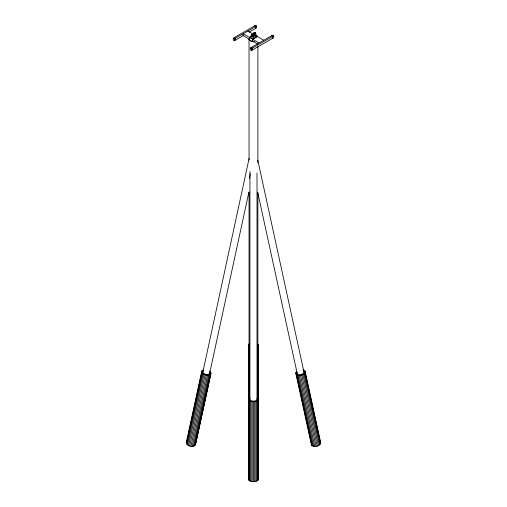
<?xml version="1.0" encoding="UTF-8"?>
<svg xmlns="http://www.w3.org/2000/svg" width="507" height="507" viewBox="0 0 507 507"><rect width="100%" height="100%" fill="white"/><g stroke="black" fill="none" stroke-linecap="round" stroke-linejoin="round"><path stroke-width="0.76" d="M249.64 178.318L250.211 173.762M258.133 480.142L258.107 344.297L258.133 480.142C255.68 482.233 251.257 482.233 248.798 480.142L248.658 345.172L249.305 343.48M258.107 346.053L258.272 345.172M258.107 408.274L258.107 406.519M302.913 369.73L305.119 371.118L320.766 442.871C319.847 446.464 313.801 447.795 311.431 444.95L295.784 373.203L296.418 371.701M311.431 443.498L311.431 444.95M209.645 370.909L211.013 373.07L195.613 444.183C194.238 448.03 187.039 446.502 186.234 442.826L201.792 371.023L202.996 369.952M186.392 443.568L202.255 370.421M186.861 444.303L202.255 373.19L201.792 371.023M202.889 371.897L249.127 158.33M187.603 444.988L202.996 373.874L202.255 373.19M188.572 445.571L203.972 374.458L202.996 373.874M189.707 446.014L205.107 374.901L203.972 374.458M190.924 446.287L206.324 375.174L209.645 374.831L211.013 373.07M192.147 446.369L207.54 375.256M193.281 446.249L208.675 375.136M209.752 372.886L248.924 191.963M194.251 445.945L209.645 374.831M194.992 445.476L210.386 374.362M195.962 441.122L196.627 438.029M196.963 436.483L197.635 433.39M198.471 429.53L199.137 426.438M199.473 424.891L201.647 414.84M201.982 413.294L204.828 400.156M195.455 444.873L210.855 373.76M251.428 34.52C251.732 36.06 254.178 34.07 251.985 34.197C249.463 35.008 253.113 37.898 252.746 35.756M253.817 33.018C253.956 34.742 257.138 32.822 254.742 32.613C251.295 33.627 256.732 37.347 255.699 33.164M186.234 442.826L186.861 441.534M295.784 373.203C297.102 377.297 305.696 375.402 305.119 371.118M250.052 398.166L248.798 399.079L248.798 400.137C251.257 402.235 255.68 402.235 258.133 400.137L258.133 399.079L256.878 398.166M249.533 37.461L249.533 39.337L243.151 35.648L234.392 40.699L233.277 40.059L233.277 38.183L255.503 25.35L256.624 25.996L256.624 27.866L249.159 32.175M233.277 38.183L234.392 38.83L256.624 25.996M251.257 36.251L249.343 37.353L249.343 39.666M252.53 35.515L254.261 34.127M243.151 35.648L243.151 33.773L252.486 39.166L257.588 36.225L255.699 35.135M257.784 44.096L252.676 41.149L252.676 39.28L257.398 36.555L263.773 40.237M252.467 41.492L252.486 39.166M252.518 41.574L249.152 39.666M250.3 48.013L272.532 35.179L273.66 35.832L273.66 37.702L251.428 50.535L250.3 49.889L250.3 48.013L251.428 48.666L273.66 35.832M251.795 35.686L251.428 36.2M205.107 374.901L206.324 375.174M255.217 34.127L255.699 34.609M254.501 25.927L255.623 26.573L255.623 28.443M271.53 35.756L272.658 36.409L272.658 38.279M247.866 31.047L253.614 34.368M252.676 39.28L259.058 42.962M234.278 37.607L235.394 38.253L235.394 40.123M251.276 47.449L252.404 48.102L252.404 49.971M257.651 478.589L258.297 479.609M320.132 441.553L320.766 442.871M248.658 345.172L249.305 346.87M304.644 370.509L320.601 443.619M304.644 373.317L320.132 444.366M257.784 160.161L303.959 372.011M303.896 374.014L319.378 445.057M302.913 374.603L318.396 445.653M301.766 375.053L317.249 446.103M300.531 375.332L316.019 446.375M299.301 375.414L314.784 446.458M298.154 375.294L313.637 446.344M257.676 192.134L297.102 373.006M297.172 374.99L312.654 446.033M295.949 372.449L296.284 373.995M296.418 374.515L311.906 445.558M195.455 443.441L195.613 444.183M257.778 442.941L257.886 443.606L257.886 192.73M257.886 46.321L257.886 162.658M257.651 400.631L257.651 480.636M257.005 173.026L257.005 399.611M256.878 401.056L256.878 481.054M255.877 401.379L255.877 481.377M255.667 33.018L255.667 34.749M255.572 32.885L255.572 34.882M255.42 32.771L255.42 35.002M255.217 33.646L255.217 35.084M254.989 33.696L254.989 35.141M254.742 33.716L254.742 35.16M254.71 401.582L254.71 481.58M254.495 33.696L254.495 35.141M254.261 33.646L254.261 35.084M254.064 32.771L254.064 35.002M253.912 32.885L253.912 34.882M253.468 401.645L253.468 481.65M252.955 34.52L252.955 36.2M252.873 34.406L252.873 36.308M252.746 34.311L252.746 36.403M252.587 35.027L252.587 36.472M252.397 35.078L252.397 36.517M252.22 401.582L252.22 481.58M252.188 35.091L252.188 36.536M251.985 35.078L251.985 36.517M251.795 35.027L251.795 36.472M251.63 34.311L251.63 36.403M251.51 34.406L251.51 36.308M251.428 48.666L251.428 50.535M251.054 401.379L251.054 481.377M250.052 401.056L250.052 481.054M249.926 171.493L249.926 399.611M249.286 400.631L249.286 480.636M249.045 160.085L249.045 39.001A4.424 2.554 0 0 0 252.156 41.536L253.297 41.65A4.424 2.554 0 0 0 254.444 41.587M249.045 192.533L249.045 399.877M248.823 344.297L248.823 345.869M248.823 346.053L248.823 399.611M248.798 400.137L248.798 480.142M234.392 38.83L234.392 40.699M250.046 399.224A3.441 1.464 0 0 0 250.401 400.353L251.7 400.898A3.581 1.527 0 0 0 255.236 400.898L256.529 400.353A3.441 1.464 0 0 0 256.884 399.224M209.638 372.341A3.581 2.034 12.2 0 1 209.296 373.843L208.035 374.407A3.441 1.958 12.2 0 1 204.606 373.913L203.351 372.987A3.581 2.034 12.2 0 1 203.351 370.94M297.222 372.461A3.587 2.041 -12.3 0 0 297.565 373.963L298.819 374.534A3.441 1.958 -12.3 0 0 302.248 374.033L303.503 373.101A3.587 2.041 -12.3 0 0 303.503 371.061M253.266 37.169A1.236 0.716 0 0 1 252.904 38.107A1.236 0.716 0 0 1 251.244 37.981A1.236 0.716 0 0 1 251.314 37.017M252.809 35.458A1.236 0.716 0 0 1 253.069 36.586A1.236 0.716 0 0 1 251.117 36.434A1.236 0.716 0 0 1 251.871 35.389M255.813 35.693A1.236 0.716 0 0 1 255.217 36.713A1.236 0.716 0 0 1 253.544 36.238M255.357 33.988A1.236 0.716 0 0 1 255.686 35.065A1.236 0.716 0 0 1 253.792 35.065A1.236 0.716 0 0 1 254.121 33.988"/></g></svg>
